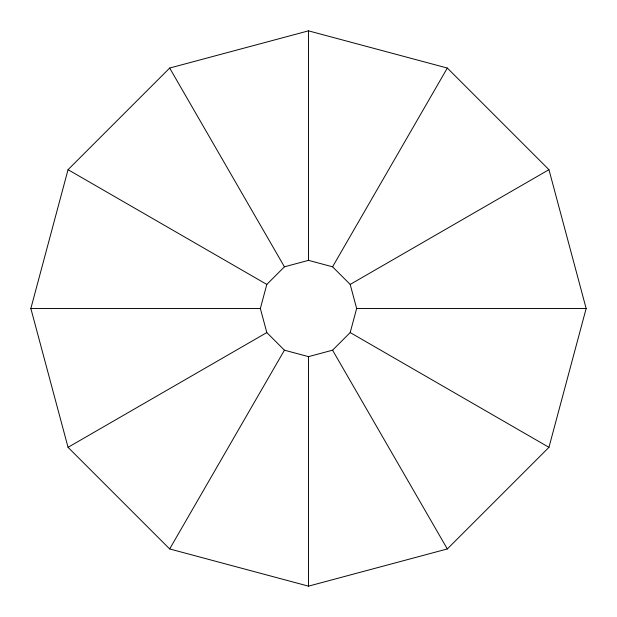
<?xml version="1.0" encoding="UTF-8"?>
<svg xmlns="http://www.w3.org/2000/svg" width="617" height="617" viewBox="0 0 617 617"><rect width="100%" height="100%" fill="white"/><g stroke="black" fill="none" stroke-linecap="round" stroke-linejoin="round"><path stroke-width="0.93" d="M30.85 308.5L68.047 169.675L169.675 68.047L308.5 30.85L447.325 68.047L548.953 169.675L586.15 308.5L548.953 447.325L447.325 548.953L308.5 586.15L169.675 548.953L68.047 447.325L30.85 308.5L260.359 308.5L266.814 332.571L284.429 350.186L308.5 356.641L332.571 350.186L350.186 332.571L356.641 308.5L350.186 284.429L332.571 266.814L308.5 260.359L284.429 266.814L266.814 284.429L260.359 308.5M169.675 548.953L284.429 350.186M332.571 266.814L447.325 68.047M68.047 447.325L266.814 332.571M350.186 284.429L548.953 169.675M356.641 308.5L586.15 308.5M68.047 169.675L266.814 284.429M350.186 332.571L548.953 447.325M169.675 68.047L284.429 266.814M332.571 350.186L447.325 548.953M308.5 30.85L308.5 260.359M308.5 356.641L308.5 586.15"/></g></svg>
